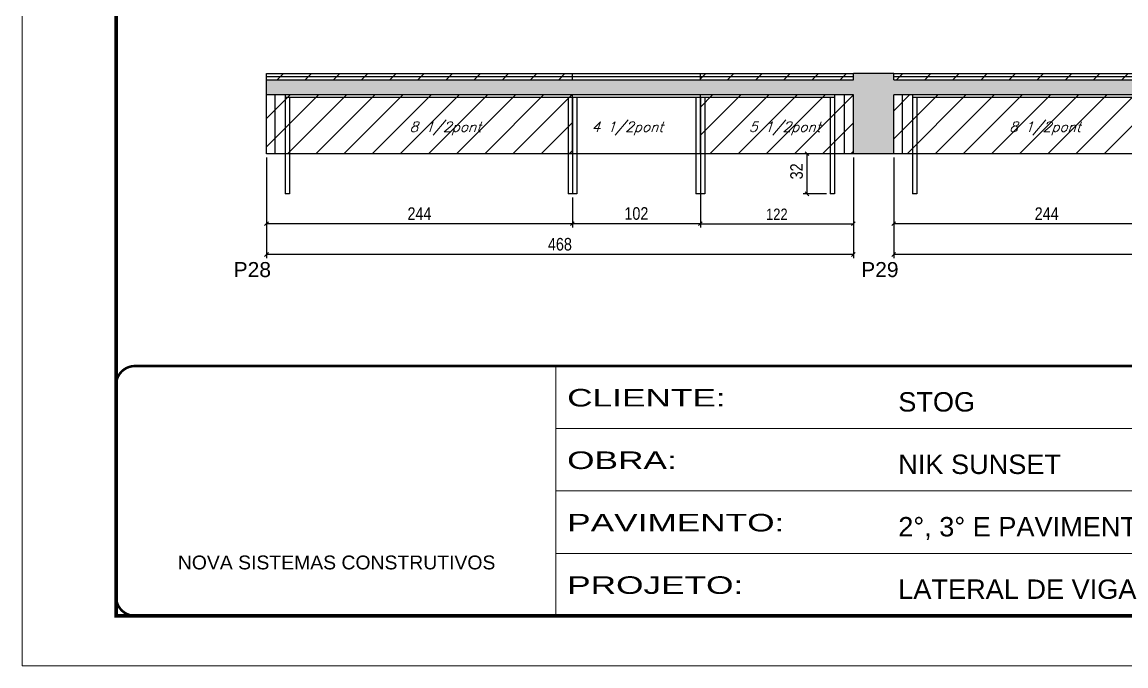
# Model space of a CAD drawing. Extents: x -10448 to -1189, y -11772 to 17235.
# Drawn here: x -7278 to -6398, y 4308 to 4822 of the extents above; entities that cross this region are included whole.
import ezdxf

# ---------------------------------------------------------------- set-up
doc = ezdxf.new("R2010")
doc.units = 0
doc.linetypes.add('CONTINUO', pattern=[0])
doc.linetypes.add('DASHED', pattern=[0.75, 0.5, -0.25])
for name, color, linetype in [('5', 5, 'Continuous'), ('COTA', 241, 'Continuous'), ('Painéis', 200, 'Continuous'), ('Reaproveitamento', 251, 'Continuous'), ('SARR_2.2x7', 40, 'Continuous'), ('SARR_3.5x7', 81, 'Continuous'), ('SARR_EDITAR', 141, 'Continuous'), ('texto', 7, 'Continuous')]:
    doc.layers.add(name, color=color, linetype=linetype)
doc.layers.add('Folhas', color=255, linetype='Continuous', lineweight=9)
doc.layers.add('SARRAFO DE PRESSAO', color=251, linetype='DASHED', lineweight=9)
doc.styles.add('ARIAL', font='arial.ttf')
doc.styles.add('COTA TECNICA', font='techl___.ttf', dxfattribs={"height": 10})
doc.styles.add('COTA TECNICA-50', font='techl___.ttf', dxfattribs={"height": 9})
doc.styles.add('Romans', font='romans.shx')
doc.styles.get("Standard").update_dxf_attribs({"font": 'arial.ttf'})
doc.styles.add('Tecnologia', font='')
doc.styles.get('Tecnologia').set_extended_font_data('Forgotten Futurist')
doc.dimstyles.new('COTA PAINEL-50', dxfattribs={"dimtxt": 9, "dimasz": 3, "dimexe": 3, "dimexo": 3, "dimgap": 3, "dimtad": 1, "dimdec": 1, "dimzin": 12, "dimdsep": 46, "dimtxsty": 'COTA TECNICA-50', "dimblk1": 'OBLIQUE', "dimblk2": 'OBLIQUE', "dimsah": 1, "dimcen": 0.9, "dimclrd": 4, "dimclre": 4, "dimclrt": 240, "dimadec": 1, "dimazin": 3, "dimtfac": 1, "dimtdec": 1, "dimtmove": 0, "dimatfit": 3, "dimfxl": 1, "dimtolj": 1, "dimtzin": 12, "dimarcsym": 0})
doc.dimstyles.new('PAINEL', dxfattribs={"dimtxt": 10, "dimasz": 3, "dimexe": 3, "dimexo": 3, "dimgap": 3, "dimtad": 1, "dimdec": 1, "dimzin": 12, "dimdsep": 46, "dimtxsty": 'COTA TECNICA', "dimblk1": 'OBLIQUE', "dimblk2": 'OBLIQUE', "dimsah": 1, "dimcen": 0.9, "dimclrd": 4, "dimclre": 4, "dimclrt": 240, "dimadec": 1, "dimazin": 3, "dimtfac": 1, "dimtdec": 1, "dimtmove": 0, "dimatfit": 3, "dimfxl": 1, "dimtolj": 1, "dimtzin": 12, "dimarcsym": 0})
pattern_1 = [(45, (-139469.283, -18395.978), (-11.2253202, 11.2253202), [])]

# ---------------------------------------------------------------- blocks, each defined once
blk = doc.blocks.new('9999999999')
at = {"color": 30, "linetype": 'CONTINUO'}
for p, q in [((98564.56, 34230.21), (98564.56, 34429.45)), ((98564.56, 34379.64), (99583.98, 34379.64)), ((98564.56, 34329.83), (99487.98, 34329.83)), ((98564.56, 34280.02), (99487.98, 34280.02))]:
    blk.add_line(p, q, dxfattribs=at)
at = {"color": 30, "linetype": 'CONTINUO', "const_width": 2}
blk.add_lwpolyline([(99583.98, 34230.21), (99583.98, 34414.45, 0.414214), (99568.98, 34429.45), (98228.98, 34429.45, 0.414214), (98213.98, 34414.45), (98213.98, 34245.21, 0.414214), (98228.98, 34230.21), (99583.98, 34230.21)], format="xyb", dxfattribs=at)
at = {"layer": 'Folhas'}
blk.add_lwpolyline([(98138.98, 34190.21), (99623.98, 34190.21), (99623.98, 35240.21), (98138.98, 35240.21)], close=True, dxfattribs=at)
at = {"layer": 'Folhas', "color": 30, "const_width": 3}
blk.add_lwpolyline([(98213.98, 34230.21), (99583.98, 34230.21), (99583.98, 35200.21), (98213.98, 35200.21)], close=True, dxfattribs=at)
at = {"color": 7, "linetype": 'Continuous', "ltscale": 5, "style": 'ARIAL'}
for s, height, p in [('STOG', 15.483, (98837.68, 34393.13)), ('NIK SUNSET', 15.483, (98837.68, 34343.32)), ('2°, 3° E PAVIMENTO TIPO', 15.4829, (98837.68, 34293.51)), ('NOVA SISTEMAS CONSTRUTIVOS', 11.0592, (98263.19, 34267.21)), ('LATERAL DE VIGA', 15.4829, (98837.68, 34243.7))]:
    blk.add_text(s, height=height, dxfattribs=at).set_placement(p)
at = {"layer": 'Folhas', "color": 7, "style": 'Tecnologia', "width": 1.5}
for s, p in [('CLIENTE:', (98573.65, 34397.17)), ('OBRA:', (98573.65, 34347.31)), ('PAVIMENTO:', (98573.65, 34297.5)), ('PROJETO:', (98573.65, 34247.69))]:
    blk.add_text(s, height=14, dxfattribs=at).set_placement(p)
blk = doc.blocks.new('_Oblique')
at = {"color": 0, "linetype": 'ByBlock', "lineweight": -2}
blk.add_line((-0.5, -0.5), (0.5, 0.5), dxfattribs=at)
blk = doc.blocks.new('*D707')
at = {"layer": 'COTA', "color": 4, "linetype": 'ByBlock', "lineweight": -2, "transparency": 16777216}
for p, q in [((-6583.22, 4714.07), (-6583.22, 4658.23)), ((-6339.22, 4714.07), (-6339.22, 4658.23)), ((-6339.22, 4661.23), (-6583.22, 4661.23))]:
    blk.add_line(p, q, dxfattribs=at)
at = {"layer": 'Defpoints', "color": 0, "linetype": 'ByBlock', "transparency": 16777216}
for p in [(-6583.22, 4717.07), (-6339.22, 4717.07), (-6583.22, 4661.23)]:
    blk.add_point(p, dxfattribs=at)
at = {"layer": 'COTA', "color": 4, "linetype": 'ByBlock', "lineweight": -2, "transparency": 16777216, "xscale": 3, "yscale": 3, "zscale": 3, "rotation": 180}
blk.add_blockref('_Oblique', (-6583.22, 4661.23), dxfattribs=at)
at = {"layer": 'COTA', "color": 4, "linetype": 'ByBlock', "lineweight": -2, "transparency": 16777216, "xscale": 3, "yscale": 3, "zscale": 3}
blk.add_blockref('_Oblique', (-6339.22, 4661.23), dxfattribs=at)
at = {"layer": 'COTA', "color": 240, "linetype": 'ByBlock', "transparency": 16777216, "insert": (-6461.22, 4669.3), "char_height": 10, "attachment_point": 5, "style": 'COTA TECNICA'}
blk.add_mtext('\\A1;244', dxfattribs=at)
blk = doc.blocks.new('*D708')
at = {"layer": 'COTA', "color": 4, "linetype": 'ByBlock', "lineweight": -2, "transparency": 16777216}
for p, q in [((-6583.22, 4714.07), (-6583.22, 4633.68)), ((-6115.22, 4714.07), (-6115.22, 4633.68)), ((-6115.22, 4636.68), (-6583.22, 4636.68))]:
    blk.add_line(p, q, dxfattribs=at)
at = {"layer": 'Defpoints', "color": 0, "linetype": 'ByBlock', "transparency": 16777216}
for p in [(-6583.22, 4717.07), (-6115.22, 4717.07), (-6583.22, 4636.68)]:
    blk.add_point(p, dxfattribs=at)
at = {"layer": 'COTA', "color": 4, "linetype": 'ByBlock', "lineweight": -2, "transparency": 16777216, "xscale": 3, "yscale": 3, "zscale": 3, "rotation": 180}
blk.add_blockref('_Oblique', (-6583.22, 4636.68), dxfattribs=at)
at = {"layer": 'COTA', "color": 4, "linetype": 'ByBlock', "lineweight": -2, "transparency": 16777216, "xscale": 3, "yscale": 3, "zscale": 3}
blk.add_blockref('_Oblique', (-6115.22, 4636.68), dxfattribs=at)
at = {"layer": 'COTA', "color": 240, "linetype": 'ByBlock', "transparency": 16777216, "insert": (-6349.22, 4644.81), "char_height": 10, "attachment_point": 5, "style": 'COTA TECNICA'}
blk.add_mtext('\\A1;468', dxfattribs=at)
blk = doc.blocks.new('*D709')
at = {"layer": 'COTA', "color": 4, "linetype": 'ByBlock', "lineweight": -2, "transparency": 16777216}
for p, q in [((-6737.41, 4714.07), (-6737.41, 4658.23)), ((-6839.41, 4682.07), (-6839.41, 4658.23)), ((-6737.41, 4661.23), (-6839.41, 4661.23))]:
    blk.add_line(p, q, dxfattribs=at)
at = {"layer": 'Defpoints', "color": 0, "linetype": 'ByBlock', "transparency": 16777216}
for p in [(-6737.41, 4717.07), (-6839.41, 4685.07), (-6839.41, 4661.23)]:
    blk.add_point(p, dxfattribs=at)
at = {"layer": 'COTA', "color": 4, "linetype": 'ByBlock', "lineweight": -2, "transparency": 16777216, "xscale": 3, "yscale": 3, "zscale": 3, "rotation": 180}
blk.add_blockref('_Oblique', (-6839.41, 4661.23), dxfattribs=at)
at = {"layer": 'COTA', "color": 4, "linetype": 'ByBlock', "lineweight": -2, "transparency": 16777216, "xscale": 3, "yscale": 3, "zscale": 3}
blk.add_blockref('_Oblique', (-6737.41, 4661.23), dxfattribs=at)
at = {"layer": 'COTA', "color": 240, "linetype": 'ByBlock', "transparency": 16777216, "insert": (-6788.41, 4669.33), "char_height": 10, "attachment_point": 5, "style": 'COTA TECNICA'}
blk.add_mtext('\\A1;102', dxfattribs=at)
blk = doc.blocks.new('*D710')
at = {"layer": 'COTA', "color": 4, "linetype": 'ByBlock', "lineweight": -2, "transparency": 16777216}
for p, q in [((-7083.41, 4714.07), (-7083.41, 4658.23)), ((-6839.41, 4682.07), (-6839.41, 4658.23)), ((-6839.41, 4661.23), (-7083.41, 4661.23))]:
    blk.add_line(p, q, dxfattribs=at)
at = {"layer": 'Defpoints', "color": 0, "linetype": 'ByBlock', "transparency": 16777216}
for p in [(-7083.41, 4717.07), (-6839.41, 4685.07), (-7083.41, 4661.23)]:
    blk.add_point(p, dxfattribs=at)
at = {"layer": 'COTA', "color": 4, "linetype": 'ByBlock', "lineweight": -2, "transparency": 16777216, "xscale": 3, "yscale": 3, "zscale": 3, "rotation": 180}
blk.add_blockref('_Oblique', (-7083.41, 4661.23), dxfattribs=at)
at = {"layer": 'COTA', "color": 4, "linetype": 'ByBlock', "lineweight": -2, "transparency": 16777216, "xscale": 3, "yscale": 3, "zscale": 3}
blk.add_blockref('_Oblique', (-6839.41, 4661.23), dxfattribs=at)
at = {"layer": 'COTA', "color": 240, "linetype": 'ByBlock', "transparency": 16777216, "insert": (-6961.41, 4669.3), "char_height": 10, "attachment_point": 5, "style": 'COTA TECNICA'}
blk.add_mtext('\\A1;244', dxfattribs=at)
blk = doc.blocks.new('*D1795')
at = {"layer": 'COTA', "color": 4, "linetype": 'ByBlock', "lineweight": -2, "transparency": 16777216}
for p, q in [((-7083.41, 4714.07), (-7083.41, 4633.68)), ((-6615.41, 4714.07), (-6615.41, 4633.68)), ((-6615.41, 4636.68), (-7083.41, 4636.68))]:
    blk.add_line(p, q, dxfattribs=at)
at = {"layer": 'Defpoints', "color": 0, "linetype": 'ByBlock', "transparency": 16777216}
for p in [(-7083.41, 4717.07), (-6615.41, 4717.07), (-7083.41, 4636.68)]:
    blk.add_point(p, dxfattribs=at)
at = {"layer": 'COTA', "color": 4, "linetype": 'ByBlock', "lineweight": -2, "transparency": 16777216, "xscale": 3, "yscale": 3, "zscale": 3, "rotation": 180}
blk.add_blockref('_Oblique', (-7083.41, 4636.68), dxfattribs=at)
at = {"layer": 'COTA', "color": 4, "linetype": 'ByBlock', "lineweight": -2, "transparency": 16777216, "xscale": 3, "yscale": 3, "zscale": 3}
blk.add_blockref('_Oblique', (-6615.41, 4636.68), dxfattribs=at)
at = {"layer": 'COTA', "color": 240, "linetype": 'ByBlock', "transparency": 16777216, "insert": (-6849.41, 4644.81), "char_height": 10, "attachment_point": 5, "style": 'COTA TECNICA'}
blk.add_mtext('\\A1;468', dxfattribs=at)
blk = doc.blocks.new('*D1796')
at = {"layer": 'COTA', "color": 4, "linetype": 'ByBlock', "lineweight": -2, "transparency": 16777216}
for p, q in [((-6636.91, 4717.07), (-6655.41, 4717.07)), ((-6652.41, 4717.07), (-6652.41, 4685.07)), ((-6636.91, 4685.07), (-6655.41, 4685.07))]:
    blk.add_line(p, q, dxfattribs=at)
at = {"layer": 'Defpoints', "color": 0, "linetype": 'ByBlock', "transparency": 16777216}
for p in [(-6633.91, 4717.07), (-6652.41, 4685.07), (-6633.91, 4685.07)]:
    blk.add_point(p, dxfattribs=at)
at = {"layer": 'COTA', "color": 4, "linetype": 'ByBlock', "lineweight": -2, "transparency": 16777216, "xscale": 3, "yscale": 3, "zscale": 3}
for p, rotation in [((-6652.41, 4717.07), 90), ((-6652.41, 4685.07), 270)]:
    blk.add_blockref('_Oblique', p, dxfattribs=dict(at, rotation=rotation))
at = {"layer": 'COTA', "color": 240, "linetype": 'ByBlock', "transparency": 16777216, "insert": (-6660.63, 4702.99), "char_height": 10, "attachment_point": 5, "rotation": 90, "style": 'COTA TECNICA'}
blk.add_mtext('\\A1;32', dxfattribs=at)
blk = doc.blocks.new('*D1771')
at = {"layer": 'COTA', "color": 4, "linetype": 'ByBlock', "lineweight": -2, "transparency": 16777216}
for p, q in [((-6737.41, 4701.34), (-6737.41, 4658.23)), ((-6615.41, 4701.34), (-6615.41, 4658.23)), ((-6737.41, 4661.23), (-6615.41, 4661.23))]:
    blk.add_line(p, q, dxfattribs=at)
at = {"layer": 'Defpoints', "color": 0, "linetype": 'ByBlock', "transparency": 16777216}
for p in [(-6737.41, 4704.34), (-6615.41, 4704.34), (-6615.41, 4661.23)]:
    blk.add_point(p, dxfattribs=at)
at = {"layer": 'COTA', "color": 4, "linetype": 'ByBlock', "lineweight": -2, "transparency": 16777216, "xscale": 3, "yscale": 3, "zscale": 3, "rotation": 180}
blk.add_blockref('_Oblique', (-6737.41, 4661.23), dxfattribs=at)
at = {"layer": 'COTA', "color": 4, "linetype": 'ByBlock', "lineweight": -2, "transparency": 16777216, "xscale": 3, "yscale": 3, "zscale": 3}
blk.add_blockref('_Oblique', (-6615.41, 4661.23), dxfattribs=at)
at = {"layer": 'COTA', "color": 240, "linetype": 'ByBlock', "transparency": 16777216, "insert": (-6676.41, 4668.78), "char_height": 9, "attachment_point": 5, "style": 'COTA TECNICA-50'}
blk.add_mtext('\\A1;122', dxfattribs=at)

msp = doc.modelspace()

# ---------------------------------------------------------------- hatches: boundary and pattern name
at = {"layer": 'COTA', "linetype": 'ByBlock'}
h = msp.add_hatch(dxfattribs=at)
h.set_pattern_fill('AR-CONC', color=256, scale=0.03)
h.set_pattern_definition([(50, (-137887.2827, -25287.428), (5.46554007, -0.47817257), [0.5715, -6.2865]), (355, (-137887.2827, -25287.428), (-1.05730264, 5.73170536), [0.4572, -5.02921753]), (100.4514447, (-137886.827, -25287.468), (4.40823741, 5.25353256), [0.48570026, -5.34270734]), (46.1842, (-137887.283, -25285.904), (8.13237123, -1.26126984), [0.85725, -9.42975]), (96.6355576, (-137886.605, -25286.009), (7.122124, 7.42278374), [0.7285507, -8.01406824]), (351.184151, (-137887.283, -25285.904), (7.122124, 7.42278374), [0.685799, -7.54379196]), (21, (-137886.5207, -25286.285), (4.54843174, -3.06795595), [0.5715, -6.2865]), (326, (-137886.5207, -25286.285), (1.85406085, 5.52563898), [0.4572, -5.0292]), (71.451445, (-137886.1417, -25286.541), (6.40249258, 2.45768307), [0.48570026, -5.34269813]), (37.5, (-137887.2827, -25287.4282), (0.092658098, 2.536651166), [0, -4.96824, 0, -5.1054, 0, -5.04825]), (7.5, (-137887.2827, -25287.4282), (2.004589875, 3.005417245), [0, -2.91084, 0, -4.85394, 0, -1.92405]), (327.5, (-137888.982, -25287.4282), (4.067717855, -0.17186232), [0, -1.905, 0, -5.9436, 0, -7.8867]), (317.5, (-137889.744, -25287.428), (4.44387544, 0.76279473), [0, -2.4765, 0, -3.94716, 0, -5.6007])])
h.paths.add_polyline_path([(-6615.41, 4717.07), (-6583.22, 4717.07), (-6583.22, 4764.07), (-6339.22, 4764.07), (-6115.22, 4764.07), (-6115.22, 4776.07), (-6339.22, 4776.07), (-6583.22, 4776.07), (-6583.22, 4781.07), (-6615.41, 4781.07), (-6615.41, 4776.07), (-7083.41, 4776.07), (-7083.41, 4764.07), (-6615.41, 4764.07)])
at = {"layer": 'Reaproveitamento', "linetype": 'ByBlock'}
h = msp.add_hatch(dxfattribs=at)
h.set_pattern_fill('ANSI31', color=256, scale=5)
h.set_pattern_definition(pattern_1)
h.paths.add_polyline_path([(-7083.41, 4781.07), (-7083.41, 4776.07), (-6839.41, 4776.07), (-6839.41, 4781.07)])
h = msp.add_hatch(dxfattribs=at)
h.set_pattern_fill('ANSI31', color=256, scale=5)
h.set_pattern_definition(pattern_1)
h.paths.add_polyline_path([(-6615.41, 4776.07), (-6615.41, 4781.07), (-6737.41, 4781.07), (-6737.41, 4776.07)])
h = msp.add_hatch(dxfattribs=at)
h.set_pattern_fill('ANSI31', color=256, scale=5)
h.set_pattern_definition(pattern_1)
h.paths.add_polyline_path([(-6583.22, 4781.07), (-6583.22, 4776.07), (-6339.22, 4776.07), (-6339.22, 4781.07)])
h = msp.add_hatch(dxfattribs=at)
h.set_pattern_fill('ANSI31', color=256, scale=5)
h.set_pattern_definition(pattern_1)
h.paths.add_polyline_path([(-6839.41, 4717.07), (-6839.41, 4764.07), (-7083.41, 4764.07), (-7083.41, 4717.07)])
h = msp.add_hatch(dxfattribs=at)
h.set_pattern_fill('ANSI31', color=256, scale=5)
h.set_pattern_definition(pattern_1)
h.paths.add_polyline_path([(-6615.41, 4717.07), (-6615.41, 4764.07), (-6737.41, 4764.07), (-6737.41, 4717.07)])
h = msp.add_hatch(dxfattribs=at)
h.set_pattern_fill('ANSI31', color=256, scale=5)
h.set_pattern_definition(pattern_1)
h.paths.add_polyline_path([(-6583.22, 4764.07), (-6583.22, 4717.07), (-6339.22, 4717.07), (-6339.22, 4764.07)])

# ---------------------------------------------------------------- linework, layer by layer
at = {"layer": 'COTA', "linetype": 'ByBlock'}
for p, q in [((-6583.22, 4781.07), (-6615.41, 4781.07)), ((-6583.22, 4717.07), (-6615.41, 4717.07))]:
    msp.add_line(p, q, dxfattribs=at)
at = {"layer": 'Painéis', "linetype": 'Continuous'}
for p, q in [((-7083.41, 4776.07), (-7083.41, 4781.07)), ((-6839.41, 4776.07), (-6839.41, 4781.07)), ((-6737.41, 4776.07), (-6737.41, 4781.07)), ((-6615.41, 4776.07), (-6615.41, 4781.07)), ((-6583.22, 4776.07), (-6583.22, 4781.07))]:
    msp.add_line(p, q, dxfattribs=at)
at = {"layer": 'Painéis', "linetype": 'ByBlock'}
for p, q in [((-7083.41, 4764.07), (-7083.41, 4776.07)), ((-6615.41, 4764.07), (-7083.41, 4764.07)), ((-7083.41, 4717.07), (-7083.41, 4764.07)), ((-6839.41, 4717.07), (-6839.41, 4764.07)), ((-6737.41, 4717.07), (-6737.41, 4764.07)), ((-6615.41, 4717.07), (-6615.41, 4764.07)), ((-6339.22, 4764.07), (-6583.22, 4764.07)), ((-6583.22, 4717.07), (-6583.22, 4764.07)), ((-6615.41, 4717.07), (-7083.41, 4717.07)), ((-6339.22, 4717.07), (-6583.22, 4717.07))]:
    msp.add_line(p, q, dxfattribs=at)
at = {"layer": 'Painéis', "linetype": 'Continuous'}
for points in [[(-7083.41, 4781.07), (-6615.41, 4781.07)], [(-6583.22, 4781.07), (-6339.22, 4781.07)], [(-7083.41, 4776.07), (-6615.41, 4776.07)], [(-6583.22, 4776.07), (-6339.22, 4776.07)]]:
    msp.add_lwpolyline(points, dxfattribs=at)
at = {"layer": 'SARR_2.2x7', "linetype": 'Continuous'}
for p, q in [((-7076.41, 4717.07), (-7076.41, 4764.07)), ((-6622.41, 4717.07), (-6622.41, 4764.07)), ((-6576.22, 4717.07), (-6576.22, 4764.07)), ((-6839.41, 4761.87), (-7068.41, 4761.87)), ((-6737.41, 4761.87), (-6839.41, 4761.87)), ((-6630.41, 4761.87), (-6737.41, 4761.87)), ((-6339.22, 4761.87), (-6568.22, 4761.87))]:
    msp.add_line(p, q, dxfattribs=at)
at = {"layer": 'SARR_3.5x7'}
for p, q in [((-7068.41, 4764.07), (-7068.41, 4685.07)), ((-6630.41, 4764.07), (-6630.41, 4685.07)), ((-6568.22, 4764.07), (-6568.22, 4685.07)), ((-7064.91, 4761.87), (-7064.91, 4685.07)), ((-6842.91, 4761.87), (-6842.91, 4685.07)), ((-6839.41, 4761.87), (-6839.41, 4685.07)), ((-6835.91, 4761.87), (-6835.91, 4685.07)), ((-6740.91, 4761.87), (-6740.91, 4685.07)), ((-6737.41, 4761.87), (-6737.41, 4685.07)), ((-6733.91, 4761.87), (-6733.91, 4685.07)), ((-6633.91, 4761.87), (-6633.91, 4685.07)), ((-6564.72, 4761.87), (-6564.72, 4685.07)), ((-7064.91, 4685.07), (-7068.41, 4685.07)), ((-6835.91, 4685.07), (-6842.91, 4685.07)), ((-6733.91, 4685.07), (-6740.91, 4685.07)), ((-6630.41, 4685.07), (-6633.91, 4685.07)), ((-6564.72, 4685.07), (-6568.22, 4685.07))]:
    msp.add_line(p, q, dxfattribs=at)
at = {"layer": 'SARR_EDITAR', "linetype": 'Continuous'}
for points in [[(-7083.41, 4778.57), (-6839.41, 4778.57)], [(-6839.41, 4778.57), (-6737.41, 4778.57)], [(-6737.41, 4778.57), (-6615.41, 4778.57)], [(-6583.22, 4778.57), (-6339.22, 4778.57)]]:
    msp.add_lwpolyline(points, dxfattribs=at)

# ---------------------------------------------------------------- block references
at = {"layer": 'SARRAFO DE PRESSAO', "color": 6, "linetype": 'ByBlock'}
msp.add_blockref('9999999999', (-105417.26, -29881.73), dxfattribs=at)

# ---------------------------------------------------------------- texts
at = {"layer": '5', "linetype": 'Continuous'}
for s, p in [('P28', (-7109.6, 4618.67)), ('P29', (-6609.18, 4618.67))]:
    msp.add_text(s, height=12, rotation=359.99996, dxfattribs=at).set_placement(p)
at = {"layer": 'texto', "color": 2, "char_height": 8, "attachment_point": 5, "style": 'Romans'}
for s, insert in [('{\\Q19;\\C256;8 1/2pont}', (-6940.74, 4737.29)), ('{\\Q19;\\C256;4 1/2pont}', (-6795.56, 4737.29)), ('{\\Q19;\\C256;5 1/2pont}', (-6670.06, 4737.29)), ('{\\Q19;\\C256;8 1/2pont}', (-6462.55, 4737.29))]:
    msp.add_mtext(s, dxfattribs=dict(at, insert=insert))

# ---------------------------------------------------------------- dimensions: what is measured, and where the dimension line sits
at = {"layer": 'COTA', "linetype": 'ByBlock'}
dim = msp.add_linear_dim(base=(-6652.41, 4685.07), p1=(-6633.91, 4717.07), p2=(-6633.91, 4685.07), angle=90, dimstyle='PAINEL', dxfattribs=at)
dim.commit()
dim.dimension.update_dxf_attribs({"geometry": '*D1796', "text_midpoint": (-6652.41, 4702.99), "dimtype": 160})
dim = msp.add_linear_dim(base=(-7083.41, 4661.23), p1=(-6839.41, 4685.07), p2=(-7083.41, 4717.07), angle=180, dimstyle='PAINEL', override={"dimtmove": 1}, dxfattribs=at)
dim.commit()
dim.dimension.update_dxf_attribs({"geometry": '*D710', "text_midpoint": (-6961.41, 4669.3)})
for base, p1, p2, picture, middle in [((-7083.41, 4636.68), (-6615.41, 4717.07), (-7083.41, 4717.07), '*D1795', (-6849.41, 4644.81)), ((-6839.41, 4661.23), (-6737.41, 4717.07), (-6839.41, 4685.07), '*D709', (-6788.41, 4669.33)), ((-6583.22, 4661.23), (-6339.22, 4717.07), (-6583.22, 4717.07), '*D707', (-6461.22, 4669.3)), ((-6583.22, 4636.68), (-6115.22, 4717.07), (-6583.22, 4717.07), '*D708', (-6349.22, 4644.81))]:
    dim = msp.add_linear_dim(base=base, p1=p1, p2=p2, angle=180, dimstyle='PAINEL', dxfattribs=at)
    dim.commit()
    dim.dimension.update_dxf_attribs({"geometry": picture, "text_midpoint": middle})
dim = msp.add_linear_dim(base=(-6615.41, 4661.23), p1=(-6737.41, 4704.34), p2=(-6615.41, 4704.34), dimstyle='COTA PAINEL-50', dxfattribs=at)
dim.commit()
dim.dimension.update_dxf_attribs({"geometry": '*D1771', "text_midpoint": (-6676.41, 4668.78)})

doc.saveas('drawing.dxf')
